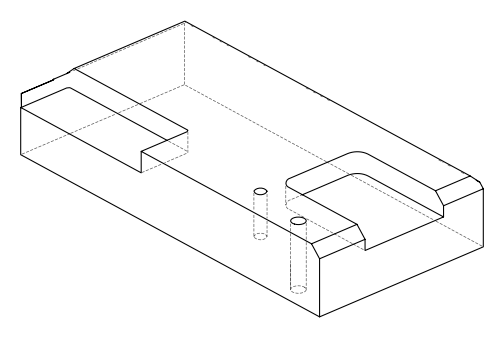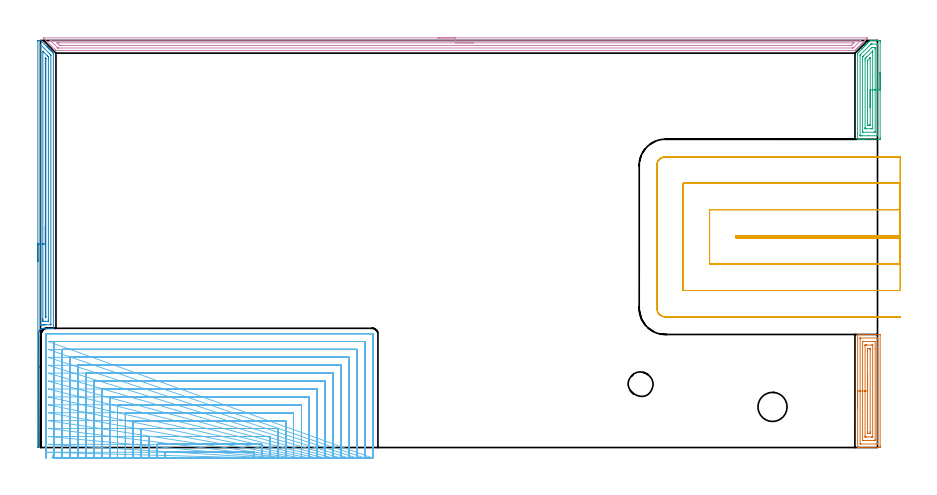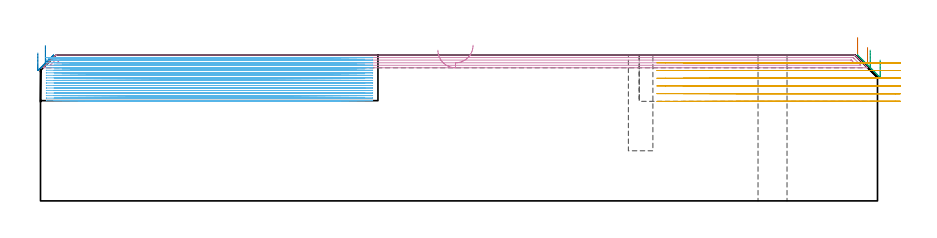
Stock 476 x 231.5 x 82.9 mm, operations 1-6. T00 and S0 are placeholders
(PLAN: 9 operations, 5 tool changes, 280.5 min)
(1 AREA_MILL | FG_CHAMFER_SURFACE | UGT0205_001 | 2.81 min | 5820 mm3)
(2 AREA_MILL_1 | FG_CHAMFER_SURFACE_1 | UGT0205_001 | 5.84 min | 8965 mm3)
(3 AREA_MILL_2 | FG_CHAMFER_SURFACE_2 | UGT0205_001 | 2.41 min | 5158 mm3)
(4 AREA_MILL_3 | FG_CHAMFER_SURFACE_3 | UGT0205_001 | 11.28 min | 11901 mm3)
(5 MILL_SLOT | SLOT_PARTIAL_RECTANGULAR | UGT0201_136 | Follow Part, ap 5, ae 75% | 16.92 min | 392003 mm3)
(6 MILL_SLOT_1 | SLOT_PARTIAL_RECTANGULAR_1 | NXT0201_008 | Follow Part, ap 1.5, ae 75% | 239.35 min | 333912 mm3)
(7 MILL_BLIND_HOLE_FROM_SOLID_MATERIAL | STEP1POCKET | NXT0201_010 | Spiral | 1.34 min | 8286 mm3)
(8 BORE_BLIND_HOLE | STEP1POCKET | UGT0332_073 | 0.23 min | 0 mm3)
(9 INDEXABLE_INSERT_DRILL_THROUGH_HOLE_FROM_SOLID | STEP1HOLE | NXT0302_004 | 0.35 min | 17642 mm3)
(TOOL UGT0205_001 | Chamfer Mill 20 x 3 x 45 deg. | D20 FL50 Z2)
(TOOL UGT0201_136 | Carbide End Mill 20.0 | D20 FL30 Z4)
(TOOL NXT0201_008 | ENDMILL 6mm [2P460-0600-NA 1630] | D6 FL26 Z6)
(TOOL NXT0201_010 | ENDMILL 10mm [2P460-1000-NA 1630] | D10 FL30 Z6)
(TOOL UGT0332_073 | 13.8 mm Rough Boring Bar | D13.8)
(TOOL NXT0302_004 | Index. Insert Drill 16.5mm [880-D1650L20-05] | D16.5 PA176 FL83 Z2)
(OP 1 AREA_MILL)
G17 G21 G94 G90
T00 M6
G54
G17 G0 G90 X464.7 Y22.15 S1061 M3
G43 Z92.9 H0
G94 G1 Y22.188 Z92.028 F250.
Y22.302 Z91.163
Y22.491 Z90.312
Y22.753 Z89.48
Y23.087 Z88.674
Y23.49 Z87.9
Y23.958 Z87.164
Y24.49 Z86.472
Y25.079 Z85.829
Y25.722 Z85.24
Y26.414 Z84.708
Y27.15 Z84.24
Y27.924 Z83.837
Y28.73 Z83.503
Y29.562 Z83.241
Y30.413 Z83.052
Y31.278 Z82.938
Y32.15 Z82.9
Y64.178
X464.703 Y64.29 Z82.888
X464.74 Y64.293 Z82.852
X465.029 Y64.3 Z82.57
X465.705 Z81.894
X466.193 Z81.402
X468.222 Z79.376
X468.87 Z78.725
X476.899 Z70.698
X477.225 Y64.298 Z70.371
X477.491 Y64.29 Z70.105
X477.499 Y64.025 Z70.099
X477.5 Y0.857 Z70.1
X477.498 Y0.567 Z70.102
X477.491 Y0.007 Z70.105
X477.464 Y0.003 Z70.133
X476.899 Y0. Z70.698
X468.87 Z78.724
X468.222 Z79.376
X467.978 Z79.62
X466.193 Z81.402
X465.705 Z81.894
X465.301 Z82.298
X465.029 Z82.57
X464.742 Y0.002 Z82.85
X464.715 Y0.005 Z82.876
X464.703 Y0.009 Z82.888
X464.7 Y0.122 Z82.9
Y32.15
X466.114 Z81.486
X466.115 Y62.033 Z81.485
X466.116 Y62.112 Z81.484
X466.121 Y62.268 Z81.479
X466.124 Y62.292 Z81.476
X466.129 Y62.294 Z81.471
X466.15 Y62.298 Z81.45
X466.193 Y62.299 Z81.407
X475.661 Z71.939
X476.007 Y62.294 Z71.593
X476.055 Y62.291 Z71.545
X476.079 Y62.286 Z71.521
X476.085 Y61.954 Z71.515
Y2.267
X476.084 Y2.188 Z71.516
X476.079 Y2.032 Z71.521
X476.076 Y2.008 Z71.524
X476.071 Y2.006 Z71.529
X476.05 Y2.002 Z71.55
X476.007 Y2.001 Z71.593
X466.539 Z81.061
X466.193 Y2.006 Z81.407
X466.145 Y2.009 Z81.455
X466.121 Y2.013 Z81.479
X466.114 Y2.346 Z81.486
Y32.15
X467.528 Z80.072
X467.529 Y59.732 Z80.071
X467.533 Y60.175 Z80.067
X467.535 Y60.277 Z80.065
X467.727 Y60.292 Z79.873
X467.853 Y60.299 Z79.747
X474.348 Z73.252
X474.599 Y60.294 Z73.001
X474.666 Y60.29 Z72.934
X474.668 Y60.277 Z72.932
X474.671 Y60.239 Z72.929
X474.672 Y56.307 Z72.928
X474.671 Y4.568 Z72.929
X474.667 Y4.125 Z72.933
X474.665 Y4.023 Z72.935
X474.473 Y4.008 Z73.127
X474.347 Y4.001 Z73.253
X467.852 Z79.748
X467.601 Y4.006 Z79.999
X467.535 Y4.01 Z80.065
X467.532 Y4.023 Z80.068
X467.529 Y4.061 Z80.071
X467.528 Y8.02 Z80.072
Y32.15
X468.943 Z78.657
Y58.118
X468.945 Y58.22 Z78.655
X468.947 Y58.27 Z78.653
X468.949 Y58.288 Z78.651
X468.972 Y58.293 Z78.628
X469.762 Y58.3 Z77.838
X469.858 Z77.742
X472.534 Z75.066
X473.238 Y58.29 Z74.362
X473.251 Y58.287 Z74.349
X473.253 Y58.271 Z74.347
X473.255 Y58.226 Z74.345
X473.257 Y58.134 Z74.343
Y57.949
Y6.182
X473.255 Y6.08 Z74.345
X473.253 Y6.03 Z74.347
X473.251 Y6.012 Z74.349
X473.228 Y6.007 Z74.372
X472.438 Y6. Z75.162
X472.342 Z75.258
X469.666 Z77.934
X468.962 Y6.01 Z78.638
X468.949 Y6.013 Z78.651
X468.947 Y6.029 Z78.653
X468.945 Y6.074 Z78.655
X468.943 Y6.166 Z78.657
Y6.351
Y32.15
X470.357 Z77.243
Y55.132
X470.36 Y55.726 Z77.24
X470.364 Y56.016 Z77.236
X470.373 Y56.29 Z77.227
X470.654 Y56.295 Z76.946
X470.972 Y56.299 Z76.628
X471.546 Y56.297 Z76.054
X471.738 Y56.294 Z75.862
X471.807 Y56.29 Z75.793
X471.836 Y56.283 Z75.764
X471.838 Y56.22 Z75.762
X471.841 Y56.023 Z75.759
X471.843 Y55.726 Z75.757
Y55.43
Y9.167
X471.84 Y8.574 Z75.76
X471.836 Y8.284 Z75.764
X471.827 Y8.01 Z75.773
X471.546 Y8.005 Z76.054
X471.228 Y8.001 Z76.372
X470.654 Y8.003 Z76.946
X470.462 Y8.006 Z77.138
X470.393 Y8.01 Z77.207
X470.364 Y8.017 Z77.236
X470.362 Y8.08 Z77.238
X470.359 Y8.277 Z77.241
X470.357 Y8.574 Z77.243
Y8.87
Y32.15
Y33.022 Z77.281
Y33.886 Z77.395
Y34.738 Z77.584
Y35.57 Z77.846
Y36.376 Z78.18
Y37.15 Z78.583
Y37.886 Z79.052
Y38.578 Z79.583
Y39.221 Z80.172
Y39.81 Z80.815
Y40.341 Z81.507
Y40.81 Z82.243
Y41.213 Z83.017
Y41.547 Z83.823
Y41.809 Z84.655
Y41.998 Z85.507
Y42.112 Z86.372
Y42.15 Z87.243
G0 Z92.9
M5
M2
(OP 2 AREA_MILL_1)
G17 G21 G94 G90
T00 M6
G54
G17 G0 G90 X-1.5 Y105.75 S1061 M3
G43 Z92.9 H0
Z84.1
G94 G1 Y105.788 Z83.228 F250.
Y105.902 Z82.363
Y106.091 Z81.512
Y106.353 Z80.68
Y106.687 Z79.874
Y107.09 Z79.1
Y107.558 Z78.364
Y108.09 Z77.672
Y108.679 Z77.029
Y109.322 Z76.44
Y110.014 Z75.908
Y110.75 Z75.44
Y111.524 Z75.037
Y112.33 Z74.703
Y113.162 Z74.441
Y114.014 Z74.252
Y114.878 Z74.138
Y115.75 Z74.1
Y231.115
X-1.496 Y231.339 Z74.104
X-1.491 Y231.497 Z74.105
X-1.379 Y231.5 Z74.217
X-1.221 Z74.375
X0.038 Z75.637
X0.095 Y231.499 Z75.693
X0.113 Y231.488 Z75.711
X2.138 Y229.462 Z77.737
X3.34 Y228.261 Z78.937
X3.385 Y228.215 Z78.984
X3.586 Y228.015 Z79.185
X3.634 Y227.968 Z79.231
X3.683 Y227.918 Z79.282
X3.875 Y227.725 Z79.474
X3.927 Y227.674 Z79.524
X3.98 Y227.62 Z79.579
X4.165 Y227.436 Z79.764
X4.221 Y227.381 Z79.817
X4.278 Y227.322 Z79.877
X4.455 Y227.146 Z80.054
X4.514 Y227.087 Z80.111
X4.576 Y227.025 Z80.175
X4.744 Y226.856 Z80.343
X4.808 Y226.794 Z80.404
X4.873 Y226.727 Z80.472
X5.034 Y226.567 Z80.633
X5.101 Y226.5 Z80.698
X5.171 Y226.43 Z80.77
X5.323 Y226.277 Z80.922
X5.395 Y226.207 Z80.991
X5.468 Y226.132 Z81.067
X5.613 Y225.988 Z81.212
X5.688 Y225.914 Z81.284
X5.766 Y225.835 Z81.365
X5.902 Y225.698 Z81.502
X5.982 Y225.62 Z81.578
X6.063 Y225.537 Z81.662
X6.192 Y225.408 Z81.791
X6.275 Y225.327 Z81.871
X6.361 Y225.24 Z81.96
X6.482 Y225.119 Z82.081
X6.569 Y225.033 Z82.165
X6.658 Y224.942 Z82.257
X6.771 Y224.829 Z82.371
X6.862 Y224.74 Z82.458
X6.956 Y224.645 Z82.554
X7.124 Y224.475 Z82.72
X7.301 Y224.288 Z82.899
X7.3 Y223.804 Z82.9
Y218.935
Y67.992
X7.304 Y67.808 Z82.896
X7.301 Y67.805 Z82.892
X6.913 Y67.8 Z82.513
X6.76 Z82.36
X5.982 Z81.577
X4.711 Y67.799 Z80.308
X2.704 Y67.798 Z78.301
X2.214 Z77.811
X1.776 Y67.785 Z77.372
X1.579 Y67.763 Z77.176
X1.338 Y67.736 Z76.936
X1.057 Y67.674 Z76.656
X0.782 Y67.588 Z76.381
X0.71 Y67.555 Z76.31
X0.462 Y67.437 Z76.062
X0.224 Y67.299 Z75.824
X-0.002 Y67.137 Z75.597
X-0.182 Y66.983 Z75.416
X-0.213 Y66.957 Z75.386
X-0.413 Y66.76 Z75.187
X-0.469 Y66.697 Z75.131
X-0.625 Y66.488 Z74.974
X-0.765 Y66.27 Z74.834
X-0.886 Y66.041 Z74.713
X-0.898 Y66.016 Z74.702
X-0.988 Y65.805 Z74.607
X-1.001 Y65.766 Z74.594
X-1.064 Y65.586 Z74.535
X-1.09 Y65.486 Z74.509
X-1.12 Y65.365 Z74.475
X-1.127 Y65.319 Z74.466
X-1.162 Y65.14 Z74.436
X-1.172 Y65.053 Z74.427
X-1.177 Y65.013 Z74.422
X-1.186 Y64.913 Z74.41
X-1.187 Y64.873 Z74.407
X-1.196 Y64.687 Z74.401
X-1.197 Y59.992 Z74.4
X-1.2 Y0.161
X-1.203 Y0.01 Z74.388
X-1.283 Y0.002 Z74.309
X-1.308 Y0.001 Z74.284
X-1.491 Y0.004 Z74.105
X-1.496 Y0.072 Z74.103
X-1.5 Y0.161 Z74.1
Y115.75
X-0.086 Z75.514
Y228.215
X-0.085 Y229.009 Z75.515
X-0.083 Y229.108 Z75.517
X-0.079 Y229.195 Z75.521
X-0.076 Y229.216 Z75.524
X-0.059 Y229.203 Z75.541
X-0.037 Y229.184 Z75.563
X0.042 Y229.108 Z75.642
X5.101 Y224.049 Z80.701
X5.396 Y223.752 Z80.996
X5.699 Y223.439 Z81.299
X5.879 Y223.25 Z81.479
X5.881 Y223.155 Z81.481
X5.885 Y222.958 Z81.485
Y70.228
X5.88 Y69.832 Z81.48
X5.879 Y69.815 Z81.479
X5.853 Y69.809 Z81.453
X5.778 Y69.804 Z81.378
X5.665 Y69.801 Z81.265
X2.885 Y69.798 Z78.485
X2.46 Y69.793 Z78.06
X2.018 Y69.784 Z77.618
X1.579 Y69.76 Z77.179
X1.202 Y69.718 Z76.802
X0.699 Y69.6 Z76.299
X0.499 Y69.539 Z76.099
X0.016 Y69.336 Z75.616
X-0.038 Y69.318 Z75.562
X-0.079 Y69.336 Z75.521
X-0.086 Y70.228 Z75.514
Y115.75
X1.328 Z76.928
X1.329 Y224.898 Z76.929
X1.332 Y225.153 Z76.932
X1.335 Y225.321 Z76.935
X1.34 Y225.35 Z76.94
X1.364 Y225.329 Z76.964
X1.422 Y225.275 Z77.022
X1.579 Y225.121 Z77.179
X3.84 Y222.86 Z79.44
X4.221 Y222.47 Z79.821
X4.465 Y222.216 Z80.065
X4.468 Y221.967 Z80.068
X4.47 Y221.714 Z80.07
X4.471 Y221.074 Z80.071
X4.472 Y220.82 Z80.072
X4.471 Y72.652 Z80.071
X4.469 Y72.014 Z80.069
X4.467 Y71.887 Z80.067
X4.465 Y71.826 Z80.065
X4.458 Y71.808 Z80.058
X4.428 Y71.804 Z80.028
X4.221 Y71.801 Z79.821
X2.673 Y71.797 Z78.273
X1.579 Y71.775 Z77.179
X1.335 Y71.77 Z76.935
X1.332 Y72.014 Z76.932
X1.33 Y72.267 Z76.93
X1.329 Y72.906 Z76.929
X1.328 Y73.161 Z76.928
Y115.75
X2.743 Z78.343
Y221.074
X2.744 Y221.393 Z78.344
X2.745 Y221.446 Z78.345
X2.749 Y221.486 Z78.349
X2.75 Y221.489 Z78.35
X2.762 Y221.48 Z78.362
X2.898 Y221.348 Z78.498
X3.034 Y221.208 Z78.634
X3.048 Y221.191 Z78.648
X3.052 Y221.169 Z78.652
X3.055 Y221.127 Z78.655
X3.057 Y221.074 Z78.657
Y74.691
X3.056 Y74.372 Z78.656
X3.054 Y74.089 Z78.654
X3.05 Y73.799 Z78.65
X2.75 Z78.35
X2.746 Y74.086 Z78.346
X2.744 Y74.404 Z78.344
X2.743 Y85.625 Z78.343
Y115.75
Y116.622 Z78.381
Y117.486 Z78.495
Y118.338 Z78.683
Y119.17 Z78.946
Y119.976 Z79.28
Y120.75 Z79.682
Y121.486 Z80.151
Y122.178 Z80.682
Y122.821 Z81.272
Y123.41 Z81.915
Y123.942 Z82.607
Y124.41 Z83.343
Y124.813 Z84.116
Y125.147 Z84.922
Y125.409 Z85.754
Y125.598 Z86.606
Y125.712 Z87.471
Y125.75 Z88.343
G0 Z92.9
M5
M2
(OP 3 AREA_MILL_2)
G17 G21 G94 G90
T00 M6
G54
G17 G0 G90 X477.5 Y213.4 S1061 M3
G43 Z92.9 H0
Z80.1
G94 G1 Y213.362 Z79.228 F250.
Y213.248 Z78.364
Y213.059 Z77.512
Y212.797 Z76.68
Y212.463 Z75.874
Y212.06 Z75.1
Y211.591 Z74.364
Y211.06 Z73.672
Y210.471 Z73.029
Y209.828 Z72.44
Y209.136 Z71.908
Y208.4 Z71.44
Y207.626 Z71.037
Y206.82 Z70.703
Y205.988 Z70.441
Y205.136 Z70.252
Y204.272 Z70.138
Y203.4 Z70.1
Y176.142
X477.498 Y175.852 Z70.102
X477.491 Y175.307 Z70.105
X477.451 Y175.302 Z70.146
X476.899 Y175.3 Z70.698
X476.345 Z71.252
X468.87 Z78.724
X468.194 Z79.404
X467.978 Z79.62
X467.302 Z80.295
X467.085 Z80.511
X466.653 Z80.946
X465.734 Z81.865
X465.301 Z82.297
X464.992 Z82.607
X464.737 Y175.302 Z82.855
X464.715 Y175.304 Z82.876
X464.703 Y175.309 Z82.889
X464.7 Y175.408 Z82.9
Y223.839
X464.707 Y224.301 Z82.893
X464.746 Y224.346 Z82.853
X465.127 Y224.727 Z82.472
X465.301 Y224.902 Z82.296
X466.016 Y225.616 Z81.584
X466.193 Y225.795 Z81.404
X466.904 Y226.505 Z80.695
X467.085 Y226.687 Z80.512
X467.199 Y226.801 Z80.398
X467.793 Y227.393 Z79.807
X467.978 Y227.579 Z79.62
X468.088 Y227.689 Z79.509
X468.682 Y228.282 Z78.918
X468.87 Y228.471 Z78.728
X468.977 Y228.578 Z78.62
X469.316 Y228.917 Z78.282
X469.442 Y229.042 Z78.158
X469.57 Y229.171 Z78.029
X469.762 Y229.363 Z77.836
X469.865 Y229.467 Z77.732
X470.208 Y229.809 Z77.389
X470.345 Y229.945 Z77.255
X470.459 Y230.059 Z77.141
X470.654 Y230.255 Z76.944
X470.754 Y230.355 Z76.843
X471.1 Y230.701 Z76.497
X471.248 Y230.848 Z76.352
X471.348 Y230.948 Z76.252
X471.836 Y231.437 Z75.762
X471.902 Y231.49 Z75.697
X471.931 Y231.5 Z75.668
X473.79 Z73.809
X474.223 Z73.374
X474.439 Z73.158
X475.115 Z72.482
X475.331 Z72.267
X476.007 Z71.587
X477.451 Y231.498 Z70.144
X477.491 Y231.493 Z70.105
X477.497 Y230.948 Z70.103
X477.5 Y230.349 Z70.1
Y203.4
X476.086 Z71.514
X476.085 Y177.551 Z71.515
X476.084 Y177.472 Z71.516
X476.079 Y177.323 Z71.521
X476.007 Y177.31 Z71.593
X475.444 Y177.301 Z72.156
X470.985 Y177.3 Z76.615
X467.416 Z80.184
X466.524 Z81.076
X466.193 Y177.303 Z81.407
X466.147 Y177.306 Z81.453
X466.124 Y177.309 Z81.476
X466.12 Y177.394 Z81.48
X466.115 Y177.551 Z81.485
X466.114 Y177.629 Z81.486
X466.115 Y223.028 Z81.485
X466.116 Y223.107 Z81.484
X466.121 Y223.26 Z81.479
X466.193 Y223.337 Z81.407
X466.442 Y223.591 Z81.158
X471.784 Y228.934 Z75.816
X472.02 Y229.171 Z75.58
X472.231 Y229.377 Z75.369
X472.301 Y229.442 Z75.299
X472.358 Y229.49 Z75.242
X472.438 Y229.492 Z75.162
X473. Y229.499 Z74.6
X475.676 Y229.5 Z71.924
X476.007 Y229.497 Z71.593
X476.054 Y229.494 Z71.546
X476.076 Y229.491 Z71.524
X476.08 Y229.406 Z71.52
X476.085 Y229.249 Z71.515
X476.086 Y229.171 Z71.514
Y203.4
X474.672 Z72.928
X474.671 Y179.407 Z72.929
Y179.351
X474.668 Y179.324 Z72.932
X474.666 Y179.317 Z72.934
X474.65 Y179.31 Z72.95
X474.437 Y179.302 Z73.163
X474.329 Y179.3 Z73.271
X467.978 Z79.622
X467.87 Y179.302 Z79.73
X467.656 Y179.308 Z79.944
X467.535 Y179.313 Z80.065
X467.532 Y179.344 Z80.068
X467.53 Y179.407 Z80.07
X467.529 Y179.854 Z80.071
X467.528 Y180.295 Z80.072
X467.529 Y221.62 Z80.071
X467.531 Y222.061 Z80.069
X467.533 Y222.173 Z80.067
X467.535 Y222.224 Z80.065
X467.569 Y222.261 Z80.031
X467.67 Y222.368 Z79.93
X467.978 Y222.678 Z79.622
X468.114 Y222.815 Z79.486
X472.693 Y227.393 Z74.907
X472.765 Y227.459 Z74.835
X472.795 Y227.484 Z74.805
X472.902 Y227.49 Z74.698
X473.116 Y227.498 Z74.484
X473.223 Y227.5 Z74.377
X473.33 Z74.27
X474.115 Z73.485
X474.223 Z73.377
X474.33 Y227.498 Z73.27
X474.544 Y227.492 Z73.056
X474.665 Y227.487 Z72.935
X474.668 Y227.456 Z72.932
X474.67 Y227.393 Z72.93
X474.671 Y226.946 Z72.929
X474.672 Y226.505 Z72.928
Y203.4
X473.257 Z74.343
Y181.665
X473.255 Y181.461 Z74.345
X473.253 Y181.359 Z74.347
X473.251 Y181.317 Z74.349
X473.205 Y181.309 Z74.395
X472.438 Y181.301 Z75.162
X472.322 Y181.3 Z75.278
X469.645 Y181.301 Z77.955
X468.976 Y181.31 Z78.624
X468.949 Y181.318 Z78.651
X468.947 Y181.357 Z78.653
X468.945 Y181.448 Z78.655
X468.943 Y181.632 Z78.657
Y182.
Y220.284
X468.948 Y221.095 Z78.652
X468.95 Y221.173 Z78.65
X469.347 Y221.586 Z78.253
X469.762 Y222.013 Z77.838
X469.786 Y222.037 Z77.814
X472.997 Y225.248 Z74.603
X473.096 Y225.347 Z74.504
X473.18 Y225.427 Z74.42
X473.238 Y225.479 Z74.362
X473.248 Y225.487 Z74.352
X473.251 Y225.483 Z74.349
X473.252 Y225.43 Z74.348
X473.257 Y224.8 Z74.343
Y224.727
Y203.4
X471.843 Z75.757
Y183.455
X471.841 Y183.377 Z75.759
X471.837 Y183.326 Z75.763
X471.834 Y183.31 Z75.766
X471.821 Y183.307 Z75.779
X471.546 Y183.302 Z76.054
X471.206 Y183.3 Z76.394
X470.654 Y183.301 Z76.946
X470.47 Y183.303 Z77.13
X470.403 Y183.306 Z77.197
X470.371 Y183.309 Z77.229
X470.364 Y183.358 Z77.236
X470.36 Y183.554 Z77.24
X470.358 Y183.85 Z77.242
Y219.691
X470.361 Y219.988 Z77.239
X470.364 Y220.134 Z77.236
X470.374 Y220.165 Z77.226
X470.405 Y220.2 Z77.195
X470.483 Y220.284 Z77.117
X471.546 Y221.348 Z76.054
X471.635 Y221.434 Z75.965
X471.815 Y221.605 Z75.785
X471.838 Y221.62 Z75.762
X471.839 Y221.604 Z75.761
X471.842 Y221.553 Z75.758
X471.843 Y221.469 Z75.757
Y221.173
Y203.4
Y202.528 Z75.795
Y201.663 Z75.909
Y200.812 Z76.098
Y199.98 Z76.36
Y199.174 Z76.694
Y198.4 Z77.097
Y197.664 Z77.565
Y196.972 Z78.096
Y196.329 Z78.686
Y195.74 Z79.329
Y195.208 Z80.021
Y194.74 Z80.757
Y194.337 Z81.531
Y194.003 Z82.337
Y193.741 Z83.169
Y193.552 Z84.02
Y193.438 Z84.885
Y193.4 Z85.757
G0 Z92.9
M5
M2
(OP 4 AREA_MILL_3)
G17 G21 G94 G90
T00 M6
G54
G17 G0 G90 X226. Y233. S1061 M3
G43 Z92.9 H0
Z85.7
G94 G1 X226.038 Z84.828 F250.
X226.152 Z83.964
X226.341 Z83.112
X226.603 Z82.28
X226.937 Z81.474
X227.34 Z80.7
X227.809 Z79.964
X228.34 Z79.272
X228.929 Z78.629
X229.572 Z78.04
X230.264 Z77.508
X231. Z77.04
X231.774 Z76.637
X232.58 Z76.303
X233.412 Z76.041
X234.264 Z75.852
X235.128 Z75.738
X236. Z75.7
X470.111
X470.369 Y232.994 Z75.705
X470.381 Y232.993 Z75.706
X470.369 Y232.969 Z75.731
X470.257 Y232.857 Z75.843
X469.9 Y232.498 Z76.198
X469.398 Y231.998 Z76.702
X469.014 Y231.613 Z77.084
X468.538 Y231.138 Z77.562
X468.129 Y230.728 Z77.969
X467.985 Y230.585 Z78.114
X467.692 Y230.292 Z78.408
X467.244 Y229.843 Z78.854
X466.779 Y229.379 Z79.32
X466.359 Y228.957 Z79.739
X465.867 Y228.467 Z80.233
X465.474 Y228.072 Z80.625
X464.954 Y227.554 Z81.145
X464.589 Y227.187 Z81.51
X464.409 Y227.009 Z81.69
X464.241 Y226.841 Z81.858
X463.703 Y226.302 Z82.395
X463.515 Y226.115 Z82.584
X463.423 Y226.023 Z82.677
X463.216 Y225.82 Z82.874
X463.195 Y225.804 Z82.889
X463.069 Y225.8 Z82.9
X8.931
X8.805 Y225.804 Z82.889
X8.784 Y225.82 Z82.874
X8.577 Y226.023 Z82.677
X1.78 Y232.82 Z75.878
X1.666 Y232.94 Z75.758
X1.618 Y232.993 Z75.705
X1.75 Y232.999 Z75.701
X1.78 Y233. Z75.7
X236.
Y231.586 Z77.114
X466.197 Y231.585 Z77.115
X466.226
X466.509 Y231.57 Z77.13
X466.477 Y231.534 Z77.166
X466.38 Y231.432 Z77.268
X466.293 Y231.343 Z77.357
X466.197 Y231.247 Z77.453
X462.823 Y227.873 Z80.827
X462.621 Y227.672 Z81.028
X462.375 Y227.432 Z81.268
X462.156 Y227.221 Z81.479
X461.727 Y227.215 Z81.485
X461.7 Y227.214 Z81.486
X10.029
X9.92 Y227.216 Z81.484
X9.867 Y227.218 Z81.482
X9.845 Y227.221 Z81.479
X9.796 Y227.266 Z81.434
X9.379 Y227.672 Z81.028
X5.803 Y231.247 Z77.453
X5.588 Y231.465 Z77.235
X5.507 Y231.552 Z77.148
X5.484 Y231.579 Z77.121
X5.514 Y231.581 Z77.119
X5.61 Y231.584 Z77.116
X5.803 Y231.586 Z77.114
X5.83
X236.
Y230.172 Z78.528
X461.727 Y230.171 Z78.529
X462.29 Y230.17 Z78.53
X462.42 Y230.169 Z78.531
X462.621 Y230.165 Z78.535
X462.645 Y230.155 Z78.545
X462.636 Y230.141 Z78.559
X462.621 Y230.122 Z78.578
X461.592 Y229.092 Z79.608
X461.456 Y228.957 Z79.743
X461.142 Y228.652 Z80.048
X461.12 Y228.635 Z80.065
X461.082 Y228.633 Z80.067
X461. Y228.63 Z80.07
X460.834 Y228.629 Z80.071
X12.061
X11.496 Y228.632 Z80.068
X11.167 Y228.635 Z80.065
X10.858 Y228.653 Z80.047
X10.546 Y228.957 Z79.743
X10.273 Y229.228 Z79.472
X9.66 Y229.843 Z78.857
X9.379 Y230.13 Z78.57
X9.356 Y230.165 Z78.535
X9.379 Y230.166 Z78.534
X9.941 Y230.17 Z78.53
X10.273 Y230.171 Z78.529
X10.834 Y230.172 Z78.528
X236.
X236.872 Z78.566
X237.737 Z78.68
X238.588 Z78.869
X239.42 Z79.132
X240.226 Z79.465
X241. Z79.868
X241.736 Z80.337
X242.428 Z80.868
X243.071 Z81.457
X243.66 Z82.101
X244.192 Z82.793
X244.66 Z83.528
X245.063 Z84.302
X245.397 Z85.108
X245.659 Z85.94
X245.848 Z86.792
X245.962 Z87.657
X246. Z88.528
G0 Z92.9
M5
M2
(OP 5 MILL_SLOT)
G17 G21 G94 G90
T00 M6
G54
G17 G0 G90 X489. Y120.3 S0 M3
G43 Z92.9 H0
Z78.517
G94 G1 X486. F250.
X395.5 F500.
Y119.3
X486.
X489. F250.
Y135.3
X486.
X380.5 F500.
Y104.3
X486.
X489. F250.
Y150.3
X486.
X365.5 F500.
Y89.3
X486.
X489. F250.
Y165.3
X486.
X355.4 F500.
G3 X350.5 Y160.4 R4.9
G1 Y79.2
G3 X355.4 Y74.3 R4.9
G1 X486.
X489. F250.
G0 Y120.3 Z74.133
G1 X486.
X395.5 F500.
Y119.3
X486.
X489. F250.
Y135.3
X486.
X380.5 F500.
Y104.3
X486.
X489. F250.
Y150.3
X486.
X365.5 F500.
Y89.3
X486.
X489. F250.
Y165.3
X486.
X355.4 F500.
G3 X350.5 Y160.4 R4.9
G1 Y79.2
G3 X355.4 Y74.3 R4.9
G1 X486.
X489. F250.
G0 Y120.3 Z69.75
G1 X486.
X395.5 F500.
Y119.3
X486.
X489. F250.
Y135.3
X486.
X380.5 F500.
Y104.3
X486.
X489. F250.
Y150.3
X486.
X365.5 F500.
Y89.3
X486.
X489. F250.
Y165.3
X486.
X355.4 F500.
G3 X350.5 Y160.4 R4.9
G1 Y79.2
G3 X355.4 Y74.3 R4.9
G1 X486.
X489. F250.
G0 Y120.3 Z65.367
G1 X486.
X395.5 F500.
Y119.3
X486.
X489. F250.
Y135.3
X486.
X380.5 F500.
Y104.3
X486.
X489. F250.
Y150.3
X486.
X365.5 F500.
Y89.3
X486.
X489. F250.
Y165.3
X486.
X355.4 F500.
G3 X350.5 Y160.4 R4.9
G1 Y79.2
G3 X355.4 Y74.3 R4.9
G1 X486.
X489. F250.
G0 Y120.3 Z60.983
G1 X486.
X395.5 F500.
Y119.3
X486.
X489. F250.
Y135.3
X486.
X380.5 F500.
Y104.3
X486.
X489. F250.
Y150.3
X486.
X365.5 F500.
Y89.3
X486.
X489. F250.
Y165.3
X486.
X355.4 F500.
G3 X350.5 Y160.4 R4.9
G1 Y79.2
G3 X355.4 Y74.3 R4.9
G1 X486.
X489. F250.
G0 Y120.3 Z56.6
G1 X486.
X395.5 F500.
Y119.3
X486.
X489. F250.
Y135.3
X486.
X380.5 F500.
Y104.3
X486.
X489. F250.
Y150.3
X486.
X365.5 F500.
Y89.3
X486.
X489. F250.
Y165.3
X486.
X355.4 F500.
G3 X350.5 Y160.4 R4.9
G1 Y79.2
G3 X355.4 Y74.3 R4.9
G1 X486.
X489. F250.
G0 Z92.9
M5
M2
(OP 6 MILL_SLOT_1)
G17 G21 G94 G90
T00 M6
G54
G17 G0 G90 X121.399 Y-6. S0 M3
G43 Z92.9 H1
Z81.461
G94 G1 Y-3. F250.
G2 X121.4 Y-2.7 R67.5 F500.
G1 X6.054
X3.054 F250.
X125.9 Y-6. F500.
Y-3. F250.
Y1.8 F500.
X4.361
X130.4 Y-6.
Y-3. F250.
Y6.3 F500.
X4.362
X134.9 Y-6.
Y-3. F250.
Y10.8 F500.
X4.362
X139.4 Y-6.
Y-3. F250.
Y15.3 F500.
X4.362
X143.9 Y-6.
Y-3. F250.
Y19.8 F500.
X4.362
X148.4 Y-6.
Y-3. F250.
Y24.3 F500.
X4.362
X152.9 Y-6.
Y-3. F250.
Y28.8 F500.
X4.363
X157.4 Y-6.
Y-3. F250.
Y33.3 F500.
X4.363
X161.9 Y-6.
Y-3. F250.
Y37.8 F500.
X4.363
X166.4 Y-6.
Y-3. F250.
Y42.3 F500.
X4.363
X170.9 Y-6.
Y-3. F250.
Y46.8 F500.
X4.364
X175.4 Y-6.
Y-3. F250.
Y51.3 F500.
X4.364
X179.9 Y-6.
Y-3. F250.
Y55.8 F500.
X4.364
X184.4 Y-6.
Y-3. F250.
Y60.3 F500.
X4.364
X188.9 Y-6.
Y-3. F250.
Y64.7 F500.
X188.895 Y64.755
X188.855 Y64.795
X188.8 Y64.8
X4.362
G0 Z92.9
X121.399 Y-6.
Z80.022
G1 Y-3. F250.
G2 X121.4 Y-2.7 R67.5 F500.
G1 X70.789
G2 X70.782 Y-3. R67.5
G1 X70.714 Y-5.999 F250.
X125.9 Y-6.
Y-3.
Y1.8 F500.
X66.3
Y-1.457
G2 X66.281 Y-3. R63.
G1 X66.208 Y-5.999 F250.
X130.4 Y-6.
Y-3.
Y6.3 F500.
X61.8
Y-1.457
G2 X61.78 Y-3. R58.5
G1 X61.701 Y-5.999 F250.
X134.9 Y-6.
Y-3.
Y10.8 F500.
X57.3
Y-1.457
G2 X57.278 Y-3. R54.
G1 X57.192 Y-5.999 F250.
X139.4 Y-6.
Y-3.
Y15.3 F500.
X52.8
Y-1.457
G2 X52.776 Y-3. R49.5
G1 X52.682 Y-5.999 F250.
X143.9 Y-6.
Y-3.
Y19.8 F500.
X48.3
Y-1.457
G2 X48.274 Y-3. R45.
G1 X48.171 Y-5.998 F250.
X148.4 Y-6.
Y-3.
Y24.3 F500.
X43.8
Y-1.457
G2 X43.771 Y-3. R40.5
G1 X43.656 Y-5.998 F250.
X152.9 Y-6.
Y-3.
Y28.8 F500.
X39.3
Y-1.457
G2 X39.267 Y-3. R36.
G1 X39.138 Y-5.997 F250.
X157.4 Y-6.
Y-3.
Y33.3 F500.
X34.8
Y-1.457
G2 X34.762 Y-3. R31.5
G1 X34.615 Y-5.996 F250.
X161.9 Y-6.
Y-3.
Y37.8 F500.
X30.3
Y-1.457
G2 X30.256 Y-3. R27.
G1 X30.084 Y-5.995 F250.
X166.4 Y-6.
Y-3.
Y42.3 F500.
X25.8
Y-1.457
G2 X25.747 Y-3. R22.5
G1 X25.541 Y-5.993 F250.
X170.9 Y-6.
Y-3.
Y46.8 F500.
X21.3
Y-1.457
G2 X21.234 Y-3. R18.
G1 X20.977 Y-5.989 F250.
X175.4 Y-6.
Y-3.
Y51.3 F500.
X16.8
Y-1.457
G2 X16.712 Y-3. R13.5
G1 X16.369 Y-5.98 F250.
X179.9 Y-6.
Y-3.
Y55.8 F500.
X12.3
Y-1.457
G2 X12.167 Y-3. R9.
G1 X11.653 Y-5.956 F250.
X184.4 Y-6.
Y-3.
Y60.3 F500.
X7.8
Y-1.457
G2 X7.527 Y-3. R4.5
G1 X6.499 Y-5.818 F250.
X188.9 Y-6.
Y-3.
Y64.7 F500.
X188.895 Y64.755
X188.855 Y64.795
X188.8 Y64.8
X3.4
X3.345 Y64.795
X3.305 Y64.755
X3.3 Y64.7
Y-1.457
Y-4.457 F250.
G0 X121.399 Y-6. Z78.583
G1 Y-3.
G2 X121.4 Y-2.7 R67.5 F500.
G1 X70.8
G2 X70.8 Y-3. R67.5
G1 X70.789 Y-6. F250.
X125.9
Y-3.
Y1.8 F500.
X66.3
Y-2.757
Y-3.
X66.288 Y-6. F250.
X130.4
Y-3.
Y6.3 F500.
X61.8
Y-2.757
X61.799 Y-3.
X61.787 Y-6. F250.
X134.9
Y-3.
Y10.8 F500.
X57.3
Y-2.757
X57.299 Y-3.
X57.286 Y-6. F250.
X139.4
Y-3.
Y15.3 F500.
X52.8
Y-2.757
X52.799 Y-3.
X52.785 Y-6. F250.
X143.9
Y-3.
Y19.8 F500.
X48.3
Y-2.757
X48.299 Y-3.
X48.283 Y-6. F250.
X148.4
Y-3.
Y24.3 F500.
X43.8
Y-2.757
X43.799 Y-3.
X43.781 Y-6. F250.
X152.9
Y-3.
Y28.8 F500.
X39.3
Y-2.757
X39.299 Y-3.
X39.279 Y-6. F250.
X157.4
Y-3.
Y33.3 F500.
X34.8
Y-2.757
X34.799 Y-3.
X34.776 Y-6. F250.
X161.9
Y-3.
Y37.8 F500.
X30.3
Y-2.757
G2 X30.299 Y-3. R27.
G1 X30.272 Y-6. F250.
X166.4
Y-3.
Y42.3 F500.
X25.8
Y-2.757
G2 X25.799 Y-3. R22.5
G1 X25.766 Y-6. F250.
X170.9
Y-3.
Y46.8 F500.
X21.3
Y-2.757
G2 X21.298 Y-3. R18.
G1 X21.258 Y-6. F250.
X175.4
Y-3.
Y51.3 F500.
X16.8
Y-2.757
G2 X16.798 Y-3. R13.5
G1 X16.744 Y-6. F250.
X179.9
Y-3.
Y55.8 F500.
X12.3
Y-2.757
G2 X12.297 Y-3. R9.
G1 X12.216 Y-5.999 F250.
X184.4 Y-6.
Y-3.
Y60.3 F500.
X7.8
Y-2.757
G2 X7.793 Y-3. R4.5
G1 X7.631 Y-5.996 F250.
X188.9 Y-6.
Y-3.
Y64.7 F500.
X188.895 Y64.755
X188.855 Y64.795
X188.8 Y64.8
X3.4
X3.345 Y64.795
X3.305 Y64.755
X3.3 Y64.7
Y-2.757
Y-5.757 F250.
G0 X121.399 Y-6. Z77.144
G1 Y-3.
G2 X121.4 Y-2.7 R67.5 F500.
G1 X70.8
G2 X70.801 Y-3. R67.5
G1 Y-6. F250.
X125.9
Y-3.
Y1.8 F500.
X66.3
Y-3.
Y-6. F250.
X130.4
Y-3.
Y6.3 F500.
X61.8
Y-3.
Y-6. F250.
X134.9
Y-3.
Y10.8 F500.
X57.3
Y-3.
Y-6. F250.
X139.4
Y-3.
Y15.3 F500.
X52.8
Y-3.
Y-6. F250.
X143.9
Y-3.
Y19.8 F500.
X48.3
Y-3.
Y-6. F250.
X148.4
Y-3.
Y24.3 F500.
X43.8
Y-3.
Y-6. F250.
X152.9
Y-3.
Y28.8 F500.
X39.3
Y-3.
Y-6. F250.
X157.4
Y-3.
Y33.3 F500.
X34.8
Y-3.
Y-6. F250.
X161.9
Y-3.
Y37.8 F500.
X30.3
Y-3.
Y-6. F250.
X166.4
Y-3.
Y42.3 F500.
X25.8
Y-3.
Y-6. F250.
X170.9
Y-3.
Y46.8 F500.
X21.3
Y-3.
Y-6. F250.
X175.4
Y-3.
Y51.3 F500.
X16.8
Y-3.
Y-6. F250.
X179.9
Y-3.
Y55.8 F500.
X12.3
Y-3.
Y-6. F250.
X184.4
Y-3.
Y60.3 F500.
X7.8
Y-3.
Y-6. F250.
X188.9
Y-3.
Y64.7 F500.
X188.895 Y64.755
X188.855 Y64.795
X188.8 Y64.8
X3.4
X3.345 Y64.795
X3.305 Y64.755
X3.3 Y64.7
Y-3.
Y-6. F250.
G0 X121.399 Z75.705
G1 Y-3.
G2 X121.4 Y-2.7 R67.5 F500.
G1 X70.8
G2 X70.801 Y-3. R67.5
G1 Y-6. F250.
X125.9
Y-3.
Y1.8 F500.
X66.3
Y-3.
Y-6. F250.
X130.4
Y-3.
Y6.3 F500.
X61.8
Y-3.
Y-6. F250.
X134.9
Y-3.
Y10.8 F500.
X57.3
Y-3.
Y-6. F250.
X139.4
Y-3.
Y15.3 F500.
X52.8
Y-3.
Y-6. F250.
X143.9
Y-3.
Y19.8 F500.
X48.3
Y-3.
Y-6. F250.
X148.4
Y-3.
Y24.3 F500.
X43.8
Y-3.
Y-6. F250.
X152.9
Y-3.
Y28.8 F500.
X39.3
Y-3.
Y-6. F250.
X157.4
Y-3.
Y33.3 F500.
X34.8
Y-3.
Y-6. F250.
X161.9
Y-3.
Y37.8 F500.
X30.3
Y-3.
Y-6. F250.
X166.4
Y-3.
Y42.3 F500.
X25.8
Y-3.
Y-6. F250.
X170.9
Y-3.
Y46.8 F500.
X21.3
Y-3.
Y-6. F250.
X175.4
Y-3.
Y51.3 F500.
X16.8
Y-3.
Y-6. F250.
X179.9
Y-3.
Y55.8 F500.
X12.3
Y-3.
Y-6. F250.
X184.4
Y-3.
Y60.3 F500.
X7.8
Y-3.
Y-6. F250.
X188.9
Y-3.
Y64.7 F500.
X188.895 Y64.755
X188.855 Y64.795
X188.8 Y64.8
X3.4
X3.345 Y64.795
X3.305 Y64.755
X3.3 Y64.7
Y-3.
Y-6. F250.
G0 X121.399 Z74.267
G1 Y-3.
G2 X121.4 Y-2.7 R67.5 F500.
G1 X70.8
G2 X70.801 Y-3. R67.5
G1 Y-6. F250.
X125.9
Y-3.
Y1.8 F500.
X66.3
Y-3.
Y-6. F250.
X130.4
Y-3.
Y6.3 F500.
X61.8
Y-3.
Y-6. F250.
X134.9
Y-3.
Y10.8 F500.
X57.3
Y-3.
Y-6. F250.
X139.4
Y-3.
Y15.3 F500.
X52.8
Y-3.
Y-6. F250.
X143.9
Y-3.
Y19.8 F500.
X48.3
Y-3.
Y-6. F250.
X148.4
Y-3.
Y24.3 F500.
X43.8
Y-3.
Y-6. F250.
X152.9
Y-3.
Y28.8 F500.
X39.3
Y-3.
Y-6. F250.
X157.4
Y-3.
Y33.3 F500.
X34.8
Y-3.
Y-6. F250.
X161.9
Y-3.
Y37.8 F500.
X30.3
Y-3.
Y-6. F250.
X166.4
Y-3.
Y42.3 F500.
X25.8
Y-3.
Y-6. F250.
X170.9
Y-3.
Y46.8 F500.
X21.3
Y-3.
Y-6. F250.
X175.4
Y-3.
Y51.3 F500.
X16.8
Y-3.
Y-6. F250.
X179.9
Y-3.
Y55.8 F500.
X12.3
Y-3.
Y-6. F250.
X184.4
Y-3.
Y60.3 F500.
X7.8
Y-3.
Y-6. F250.
X188.9
Y-3.
Y64.7 F500.
X188.895 Y64.755
X188.855 Y64.795
X188.8 Y64.8
X3.4
X3.345 Y64.795
X3.305 Y64.755
X3.3 Y64.7
Y-3.
Y-6. F250.
G0 X121.399 Z72.828
G1 Y-3.
G2 X121.4 Y-2.7 R67.5 F500.
G1 X70.8
G2 X70.801 Y-3. R67.5
G1 Y-6. F250.
X125.9
Y-3.
Y1.8 F500.
X66.3
Y-3.
Y-6. F250.
X130.4
Y-3.
Y6.3 F500.
X61.8
Y-3.
Y-6. F250.
X134.9
Y-3.
Y10.8 F500.
X57.3
Y-3.
Y-6. F250.
X139.4
Y-3.
Y15.3 F500.
X52.8
Y-3.
Y-6. F250.
X143.9
Y-3.
Y19.8 F500.
X48.3
Y-3.
Y-6. F250.
X148.4
Y-3.
Y24.3 F500.
X43.8
Y-3.
Y-6. F250.
X152.9
Y-3.
Y28.8 F500.
X39.3
Y-3.
Y-6. F250.
X157.4
Y-3.
Y33.3 F500.
X34.8
Y-3.
Y-6. F250.
X161.9
Y-3.
Y37.8 F500.
X30.3
Y-3.
Y-6. F250.
X166.4
Y-3.
Y42.3 F500.
X25.8
Y-3.
Y-6. F250.
X170.9
Y-3.
Y46.8 F500.
X21.3
Y-3.
Y-6. F250.
X175.4
Y-3.
Y51.3 F500.
X16.8
Y-3.
Y-6. F250.
X179.9
Y-3.
Y55.8 F500.
X12.3
Y-3.
Y-6. F250.
X184.4
Y-3.
Y60.3 F500.
X7.8
Y-3.
Y-6. F250.
X188.9
Y-3.
Y64.7 F500.
X188.895 Y64.755
X188.855 Y64.795
X188.8 Y64.8
X3.4
X3.345 Y64.795
X3.305 Y64.755
X3.3 Y64.7
Y-3.
Y-6. F250.
G0 X121.399 Z71.389
G1 Y-3.
G2 X121.4 Y-2.7 R67.5 F500.
G1 X70.8
G2 X70.801 Y-3. R67.5
G1 Y-6. F250.
X125.9
Y-3.
Y1.8 F500.
X66.3
Y-3.
Y-6. F250.
X130.4
Y-3.
Y6.3 F500.
X61.8
Y-3.
Y-6. F250.
X134.9
Y-3.
Y10.8 F500.
X57.3
Y-3.
Y-6. F250.
X139.4
Y-3.
Y15.3 F500.
X52.8
Y-3.
Y-6. F250.
X143.9
Y-3.
Y19.8 F500.
X48.3
Y-3.
Y-6. F250.
X148.4
Y-3.
Y24.3 F500.
X43.8
Y-3.
Y-6. F250.
X152.9
Y-3.
Y28.8 F500.
X39.3
Y-3.
Y-6. F250.
X157.4
Y-3.
Y33.3 F500.
X34.8
Y-3.
Y-6. F250.
X161.9
Y-3.
Y37.8 F500.
X30.3
Y-3.
Y-6. F250.
X166.4
Y-3.
Y42.3 F500.
X25.8
Y-3.
Y-6. F250.
X170.9
Y-3.
Y46.8 F500.
X21.3
Y-3.
Y-6. F250.
X175.4
Y-3.
Y51.3 F500.
X16.8
Y-3.
Y-6. F250.
X179.9
Y-3.
Y55.8 F500.
X12.3
Y-3.
Y-6. F250.
X184.4
Y-3.
Y60.3 F500.
X7.8
Y-3.
Y-6. F250.
X188.9
Y-3.
Y64.7 F500.
X188.895 Y64.755
X188.855 Y64.795
X188.8 Y64.8
X3.4
X3.345 Y64.795
X3.305 Y64.755
X3.3 Y64.7
Y-3.
Y-6. F250.
G0 X121.399 Z69.95
G1 Y-3.
G2 X121.4 Y-2.7 R67.5 F500.
G1 X70.8
G2 X70.801 Y-3. R67.5
G1 Y-6. F250.
X125.9
Y-3.
Y1.8 F500.
X66.3
Y-3.
Y-6. F250.
X130.4
Y-3.
Y6.3 F500.
X61.8
Y-3.
Y-6. F250.
X134.9
Y-3.
Y10.8 F500.
X57.3
Y-3.
Y-6. F250.
X139.4
Y-3.
Y15.3 F500.
X52.8
Y-3.
Y-6. F250.
X143.9
Y-3.
Y19.8 F500.
X48.3
Y-3.
Y-6. F250.
X148.4
Y-3.
Y24.3 F500.
X43.8
Y-3.
Y-6. F250.
X152.9
Y-3.
Y28.8 F500.
X39.3
Y-3.
Y-6. F250.
X157.4
Y-3.
Y33.3 F500.
X34.8
Y-3.
Y-6. F250.
X161.9
Y-3.
Y37.8 F500.
X30.3
Y-3.
Y-6. F250.
X166.4
Y-3.
Y42.3 F500.
X25.8
Y-3.
Y-6. F250.
X170.9
Y-3.
Y46.8 F500.
X21.3
Y-3.
Y-6. F250.
X175.4
Y-3.
Y51.3 F500.
X16.8
Y-3.
Y-6. F250.
X179.9
Y-3.
Y55.8 F500.
X12.3
Y-3.
Y-6. F250.
X184.4
Y-3.
Y60.3 F500.
X7.8
Y-3.
Y-6. F250.
X188.9
Y-3.
Y64.7 F500.
X188.895 Y64.755
X188.855 Y64.795
X188.8 Y64.8
X3.4
X3.345 Y64.795
X3.305 Y64.755
X3.3 Y64.7
Y-3.
Y-6. F250.
G0 X121.399 Z68.511
G1 Y-3.
G2 X121.4 Y-2.7 R67.5 F500.
G1 X70.8
G2 X70.801 Y-3. R67.5
G1 Y-6. F250.
X125.9
Y-3.
Y1.8 F500.
X66.3
Y-3.
Y-6. F250.
X130.4
Y-3.
Y6.3 F500.
X61.8
Y-3.
Y-6. F250.
X134.9
Y-3.
Y10.8 F500.
X57.3
Y-3.
Y-6. F250.
X139.4
Y-3.
Y15.3 F500.
X52.8
Y-3.
Y-6. F250.
X143.9
Y-3.
Y19.8 F500.
X48.3
Y-3.
Y-6. F250.
X148.4
Y-3.
Y24.3 F500.
X43.8
Y-3.
Y-6. F250.
X152.9
Y-3.
Y28.8 F500.
X39.3
Y-3.
Y-6. F250.
X157.4
Y-3.
Y33.3 F500.
X34.8
Y-3.
Y-6. F250.
X161.9
Y-3.
Y37.8 F500.
X30.3
Y-3.
Y-6. F250.
X166.4
Y-3.
Y42.3 F500.
X25.8
Y-3.
Y-6. F250.
X170.9
Y-3.
Y46.8 F500.
X21.3
Y-3.
Y-6. F250.
X175.4
Y-3.
Y51.3 F500.
X16.8
Y-3.
Y-6. F250.
X179.9
Y-3.
Y55.8 F500.
X12.3
Y-3.
Y-6. F250.
X184.4
Y-3.
Y60.3 F500.
X7.8
Y-3.
Y-6. F250.
X188.9
Y-3.
Y64.7 F500.
X188.895 Y64.755
X188.855 Y64.795
X188.8 Y64.8
X3.4
X3.345 Y64.795
X3.305 Y64.755
X3.3 Y64.7
Y-3.
Y-6. F250.
G0 X121.399 Z67.072
G1 Y-3.
G2 X121.4 Y-2.7 R67.5 F500.
G1 X70.8
G2 X70.801 Y-3. R67.5
G1 Y-6. F250.
X125.9
Y-3.
Y1.8 F500.
X66.3
Y-3.
Y-6. F250.
X130.4
Y-3.
Y6.3 F500.
X61.8
Y-3.
Y-6. F250.
X134.9
Y-3.
Y10.8 F500.
X57.3
Y-3.
Y-6. F250.
X139.4
Y-3.
Y15.3 F500.
X52.8
Y-3.
Y-6. F250.
X143.9
Y-3.
Y19.8 F500.
X48.3
Y-3.
Y-6. F250.
X148.4
Y-3.
Y24.3 F500.
X43.8
Y-3.
Y-6. F250.
X152.9
Y-3.
Y28.8 F500.
X39.3
Y-3.
Y-6. F250.
X157.4
Y-3.
Y33.3 F500.
X34.8
Y-3.
Y-6. F250.
X161.9
Y-3.
Y37.8 F500.
X30.3
Y-3.
Y-6. F250.
X166.4
Y-3.
Y42.3 F500.
X25.8
Y-3.
Y-6. F250.
X170.9
Y-3.
Y46.8 F500.
X21.3
Y-3.
Y-6. F250.
X175.4
Y-3.
Y51.3 F500.
X16.8
Y-3.
Y-6. F250.
X179.9
Y-3.
Y55.8 F500.
X12.3
Y-3.
Y-6. F250.
X184.4
Y-3.
Y60.3 F500.
X7.8
Y-3.
Y-6. F250.
X188.9
Y-3.
Y64.7 F500.
X188.895 Y64.755
X188.855 Y64.795
X188.8 Y64.8
X3.4
X3.345 Y64.795
X3.305 Y64.755
X3.3 Y64.7
Y-3.
Y-6. F250.
G0 X121.399 Z65.633
G1 Y-3.
G2 X121.4 Y-2.7 R67.5 F500.
G1 X70.8
G2 X70.801 Y-3. R67.5
G1 Y-6. F250.
X125.9
Y-3.
Y1.8 F500.
X66.3
Y-3.
Y-6. F250.
X130.4
Y-3.
Y6.3 F500.
X61.8
Y-3.
Y-6. F250.
X134.9
Y-3.
Y10.8 F500.
X57.3
Y-3.
Y-6. F250.
X139.4
Y-3.
Y15.3 F500.
X52.8
Y-3.
Y-6. F250.
X143.9
Y-3.
Y19.8 F500.
X48.3
Y-3.
Y-6. F250.
X148.4
Y-3.
Y24.3 F500.
X43.8
Y-3.
Y-6. F250.
X152.9
Y-3.
Y28.8 F500.
X39.3
Y-3.
Y-6. F250.
X157.4
Y-3.
Y33.3 F500.
X34.8
Y-3.
Y-6. F250.
X161.9
Y-3.
Y37.8 F500.
X30.3
Y-3.
Y-6. F250.
X166.4
Y-3.
Y42.3 F500.
X25.8
Y-3.
Y-6. F250.
X170.9
Y-3.
Y46.8 F500.
X21.3
Y-3.
Y-6. F250.
X175.4
Y-3.
Y51.3 F500.
X16.8
Y-3.
Y-6. F250.
X179.9
Y-3.
Y55.8 F500.
X12.3
Y-3.
Y-6. F250.
X184.4
Y-3.
Y60.3 F500.
X7.8
Y-3.
Y-6. F250.
X188.9
Y-3.
Y64.7 F500.
X188.895 Y64.755
X188.855 Y64.795
X188.8 Y64.8
X3.4
X3.345 Y64.795
X3.305 Y64.755
X3.3 Y64.7
Y-3.
Y-6. F250.
G0 X121.399 Z64.194
G1 Y-3.
G2 X121.4 Y-2.7 R67.5 F500.
G1 X70.8
G2 X70.801 Y-3. R67.5
G1 Y-6. F250.
X125.9
Y-3.
Y1.8 F500.
X66.3
Y-3.
Y-6. F250.
X130.4
Y-3.
Y6.3 F500.
X61.8
Y-3.
Y-6. F250.
X134.9
Y-3.
Y10.8 F500.
X57.3
Y-3.
Y-6. F250.
X139.4
Y-3.
Y15.3 F500.
X52.8
Y-3.
Y-6. F250.
X143.9
Y-3.
Y19.8 F500.
X48.3
Y-3.
Y-6. F250.
X148.4
Y-3.
Y24.3 F500.
X43.8
Y-3.
Y-6. F250.
X152.9
Y-3.
Y28.8 F500.
X39.3
Y-3.
Y-6. F250.
X157.4
Y-3.
Y33.3 F500.
X34.8
Y-3.
Y-6. F250.
X161.9
Y-3.
Y37.8 F500.
X30.3
Y-3.
Y-6. F250.
X166.4
Y-3.
Y42.3 F500.
X25.8
Y-3.
Y-6. F250.
X170.9
Y-3.
Y46.8 F500.
X21.3
Y-3.
Y-6. F250.
X175.4
Y-3.
Y51.3 F500.
X16.8
Y-3.
Y-6. F250.
X179.9
Y-3.
Y55.8 F500.
X12.3
Y-3.
Y-6. F250.
X184.4
Y-3.
Y60.3 F500.
X7.8
Y-3.
Y-6. F250.
X188.9
Y-3.
Y64.7 F500.
X188.895 Y64.755
X188.855 Y64.795
X188.8 Y64.8
X3.4
X3.345 Y64.795
X3.305 Y64.755
X3.3 Y64.7
Y-3.
Y-6. F250.
G0 X121.399 Z62.756
G1 Y-3.
G2 X121.4 Y-2.7 R67.5 F500.
G1 X70.8
G2 X70.801 Y-3. R67.5
G1 Y-6. F250.
X125.9
Y-3.
Y1.8 F500.
X66.3
Y-3.
Y-6. F250.
X130.4
Y-3.
Y6.3 F500.
X61.8
Y-3.
Y-6. F250.
X134.9
Y-3.
Y10.8 F500.
X57.3
Y-3.
Y-6. F250.
X139.4
Y-3.
Y15.3 F500.
X52.8
Y-3.
Y-6. F250.
X143.9
Y-3.
Y19.8 F500.
X48.3
Y-3.
Y-6. F250.
X148.4
Y-3.
Y24.3 F500.
X43.8
Y-3.
Y-6. F250.
X152.9
Y-3.
Y28.8 F500.
X39.3
Y-3.
Y-6. F250.
X157.4
Y-3.
Y33.3 F500.
X34.8
Y-3.
Y-6. F250.
X161.9
Y-3.
Y37.8 F500.
X30.3
Y-3.
Y-6. F250.
X166.4
Y-3.
Y42.3 F500.
X25.8
Y-3.
Y-6. F250.
X170.9
Y-3.
Y46.8 F500.
X21.3
Y-3.
Y-6. F250.
X175.4
Y-3.
Y51.3 F500.
X16.8
Y-3.
Y-6. F250.
X179.9
Y-3.
Y55.8 F500.
X12.3
Y-3.
Y-6. F250.
X184.4
Y-3.
Y60.3 F500.
X7.8
Y-3.
Y-6. F250.
X188.9
Y-3.
Y64.7 F500.
X188.895 Y64.755
X188.855 Y64.795
X188.8 Y64.8
X3.4
X3.345 Y64.795
X3.305 Y64.755
X3.3 Y64.7
Y-3.
Y-6. F250.
G0 X121.399 Z61.317
G1 Y-3.
G2 X121.4 Y-2.7 R67.5 F500.
G1 X70.8
G2 X70.801 Y-3. R67.5
G1 Y-6. F250.
X125.9
Y-3.
Y1.8 F500.
X66.3
Y-3.
Y-6. F250.
X130.4
Y-3.
Y6.3 F500.
X61.8
Y-3.
Y-6. F250.
X134.9
Y-3.
Y10.8 F500.
X57.3
Y-3.
Y-6. F250.
X139.4
Y-3.
Y15.3 F500.
X52.8
Y-3.
Y-6. F250.
X143.9
Y-3.
Y19.8 F500.
X48.3
Y-3.
Y-6. F250.
X148.4
Y-3.
Y24.3 F500.
X43.8
Y-3.
Y-6. F250.
X152.9
Y-3.
Y28.8 F500.
X39.3
Y-3.
Y-6. F250.
X157.4
Y-3.
Y33.3 F500.
X34.8
Y-3.
Y-6. F250.
X161.9
Y-3.
Y37.8 F500.
X30.3
Y-3.
Y-6. F250.
X166.4
Y-3.
Y42.3 F500.
X25.8
Y-3.
Y-6. F250.
X170.9
Y-3.
Y46.8 F500.
X21.3
Y-3.
Y-6. F250.
X175.4
Y-3.
Y51.3 F500.
X16.8
Y-3.
Y-6. F250.
X179.9
Y-3.
Y55.8 F500.
X12.3
Y-3.
Y-6. F250.
X184.4
Y-3.
Y60.3 F500.
X7.8
Y-3.
Y-6. F250.
X188.9
Y-3.
Y64.7 F500.
X188.895 Y64.755
X188.855 Y64.795
X188.8 Y64.8
X3.4
X3.345 Y64.795
X3.305 Y64.755
X3.3 Y64.7
Y-3.
Y-6. F250.
G0 X121.399 Z59.878
G1 Y-3.
G2 X121.4 Y-2.7 R67.5 F500.
G1 X70.8
G2 X70.801 Y-3. R67.5
G1 Y-6. F250.
X125.9
Y-3.
Y1.8 F500.
X66.3
Y-3.
Y-6. F250.
X130.4
Y-3.
Y6.3 F500.
X61.8
Y-3.
Y-6. F250.
X134.9
Y-3.
Y10.8 F500.
X57.3
Y-3.
Y-6. F250.
X139.4
Y-3.
Y15.3 F500.
X52.8
Y-3.
Y-6. F250.
X143.9
Y-3.
Y19.8 F500.
X48.3
Y-3.
Y-6. F250.
X148.4
Y-3.
Y24.3 F500.
X43.8
Y-3.
Y-6. F250.
X152.9
Y-3.
Y28.8 F500.
X39.3
Y-3.
Y-6. F250.
X157.4
Y-3.
Y33.3 F500.
X34.8
Y-3.
Y-6. F250.
X161.9
Y-3.
Y37.8 F500.
X30.3
Y-3.
Y-6. F250.
X166.4
Y-3.
Y42.3 F500.
X25.8
Y-3.
Y-6. F250.
X170.9
Y-3.
Y46.8 F500.
X21.3
Y-3.
Y-6. F250.
X175.4
Y-3.
Y51.3 F500.
X16.8
Y-3.
Y-6. F250.
X179.9
Y-3.
Y55.8 F500.
X12.3
Y-3.
Y-6. F250.
X184.4
Y-3.
Y60.3 F500.
X7.8
Y-3.
Y-6. F250.
X188.9
Y-3.
Y64.7 F500.
X188.895 Y64.755
X188.855 Y64.795
X188.8 Y64.8
X3.4
X3.345 Y64.795
X3.305 Y64.755
X3.3 Y64.7
Y-3.
Y-6. F250.
G0 X121.399 Z58.439
G1 Y-3.
G2 X121.4 Y-2.7 R67.5 F500.
G1 X70.8
G2 X70.801 Y-3. R67.5
G1 Y-6. F250.
X125.9
Y-3.
Y1.8 F500.
X66.3
Y-3.
Y-6. F250.
X130.4
Y-3.
Y6.3 F500.
X61.8
Y-3.
Y-6. F250.
X134.9
Y-3.
Y10.8 F500.
X57.3
Y-3.
Y-6. F250.
X139.4
Y-3.
Y15.3 F500.
X52.8
Y-3.
Y-6. F250.
X143.9
Y-3.
Y19.8 F500.
X48.3
Y-3.
Y-6. F250.
X148.4
Y-3.
Y24.3 F500.
X43.8
Y-3.
Y-6. F250.
X152.9
Y-3.
Y28.8 F500.
X39.3
Y-3.
Y-6. F250.
X157.4
Y-3.
Y33.3 F500.
X34.8
Y-3.
Y-6. F250.
X161.9
Y-3.
Y37.8 F500.
X30.3
Y-3.
Y-6. F250.
X166.4
Y-3.
Y42.3 F500.
X25.8
Y-3.
Y-6. F250.
X170.9
Y-3.
Y46.8 F500.
X21.3
Y-3.
Y-6. F250.
X175.4
Y-3.
Y51.3 F500.
X16.8
Y-3.
Y-6. F250.
X179.9
Y-3.
Y55.8 F500.
X12.3
Y-3.
Y-6. F250.
X184.4
Y-3.
Y60.3 F500.
X7.8
Y-3.
Y-6. F250.
X188.9
Y-3.
Y64.7 F500.
X188.895 Y64.755
X188.855 Y64.795
X188.8 Y64.8
X3.4
X3.345 Y64.795
X3.305 Y64.755
X3.3 Y64.7
Y-3.
Y-6. F250.
G0 X121.399 Z57.
G1 Y-3.
G2 X121.4 Y-2.7 R67.5 F500.
G1 X70.8
G2 X70.801 Y-3. R67.5
G1 Y-6. F250.
X125.9
Y-3.
Y1.8 F500.
X66.3
Y-3.
Y-6. F250.
X130.4
Y-3.
Y6.3 F500.
X61.8
Y-3.
Y-6. F250.
X134.9
Y-3.
Y10.8 F500.
X57.3
Y-3.
Y-6. F250.
X139.4
Y-3.
Y15.3 F500.
X52.8
Y-3.
Y-6. F250.
X143.9
Y-3.
Y19.8 F500.
X48.3
Y-3.
Y-6. F250.
X148.4
Y-3.
Y24.3 F500.
X43.8
Y-3.
Y-6. F250.
X152.9
Y-3.
Y28.8 F500.
X39.3
Y-3.
Y-6. F250.
X157.4
Y-3.
Y33.3 F500.
X34.8
Y-3.
Y-6. F250.
X161.9
Y-3.
Y37.8 F500.
X30.3
Y-3.
Y-6. F250.
X166.4
Y-3.
Y42.3 F500.
X25.8
Y-3.
Y-6. F250.
X170.9
Y-3.
Y46.8 F500.
X21.3
Y-3.
Y-6. F250.
X175.4
Y-3.
Y51.3 F500.
X16.8
Y-3.
Y-6. F250.
X179.9
Y-3.
Y55.8 F500.
X12.3
Y-3.
Y-6. F250.
X184.4
Y-3.
Y60.3 F500.
X7.8
Y-3.
Y-6. F250.
X188.9
Y-3.
Y64.7 F500.
X188.895 Y64.755
X188.855 Y64.795
X188.8 Y64.8
X3.4
X3.345 Y64.795
X3.305 Y64.755
X3.3 Y64.7
Y-3.
Y-6. F250.
G0 Z92.9
M5
M2
